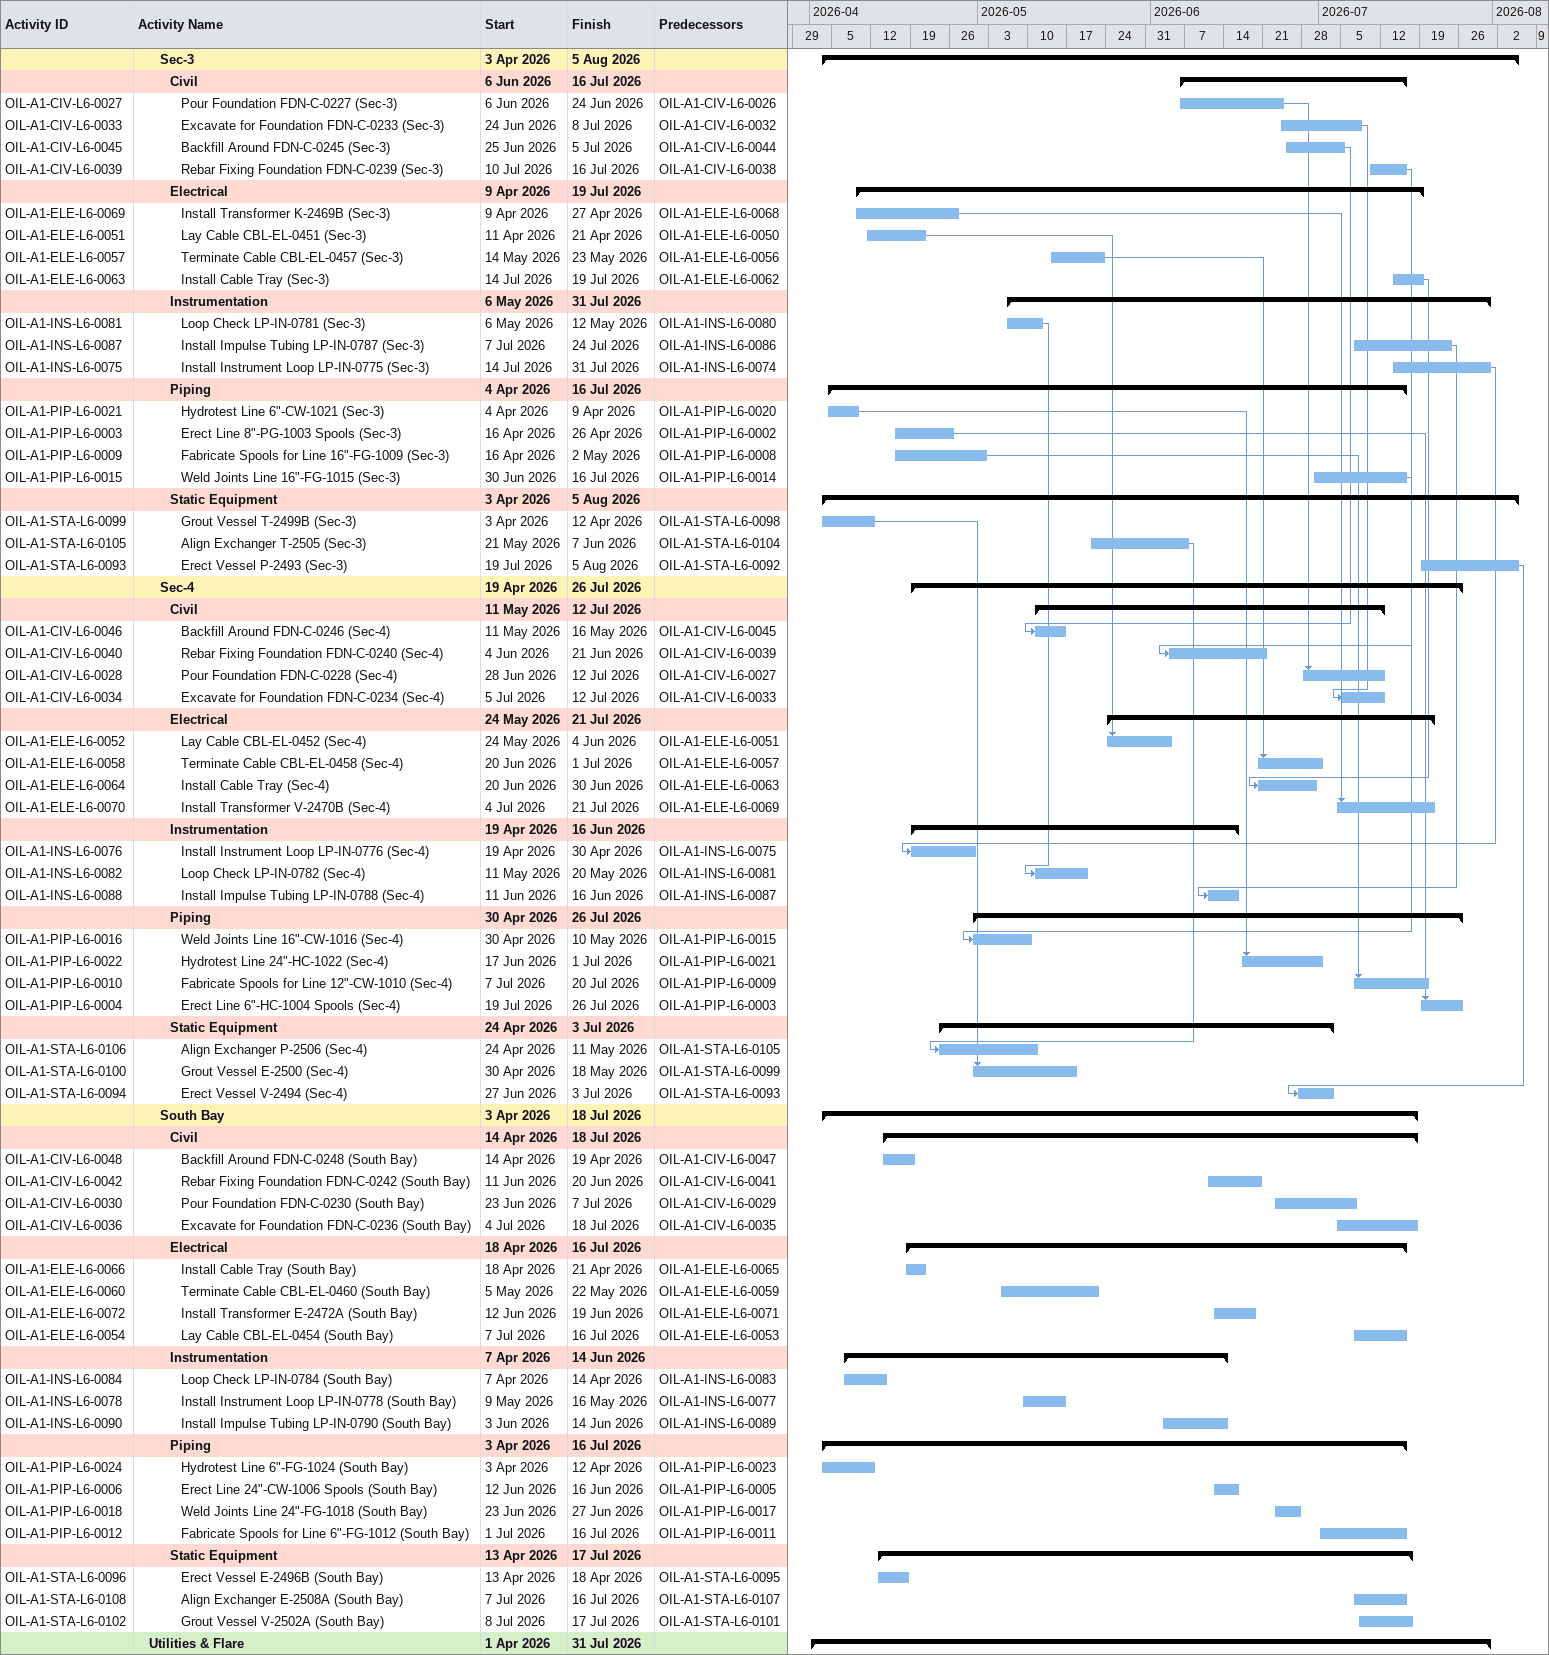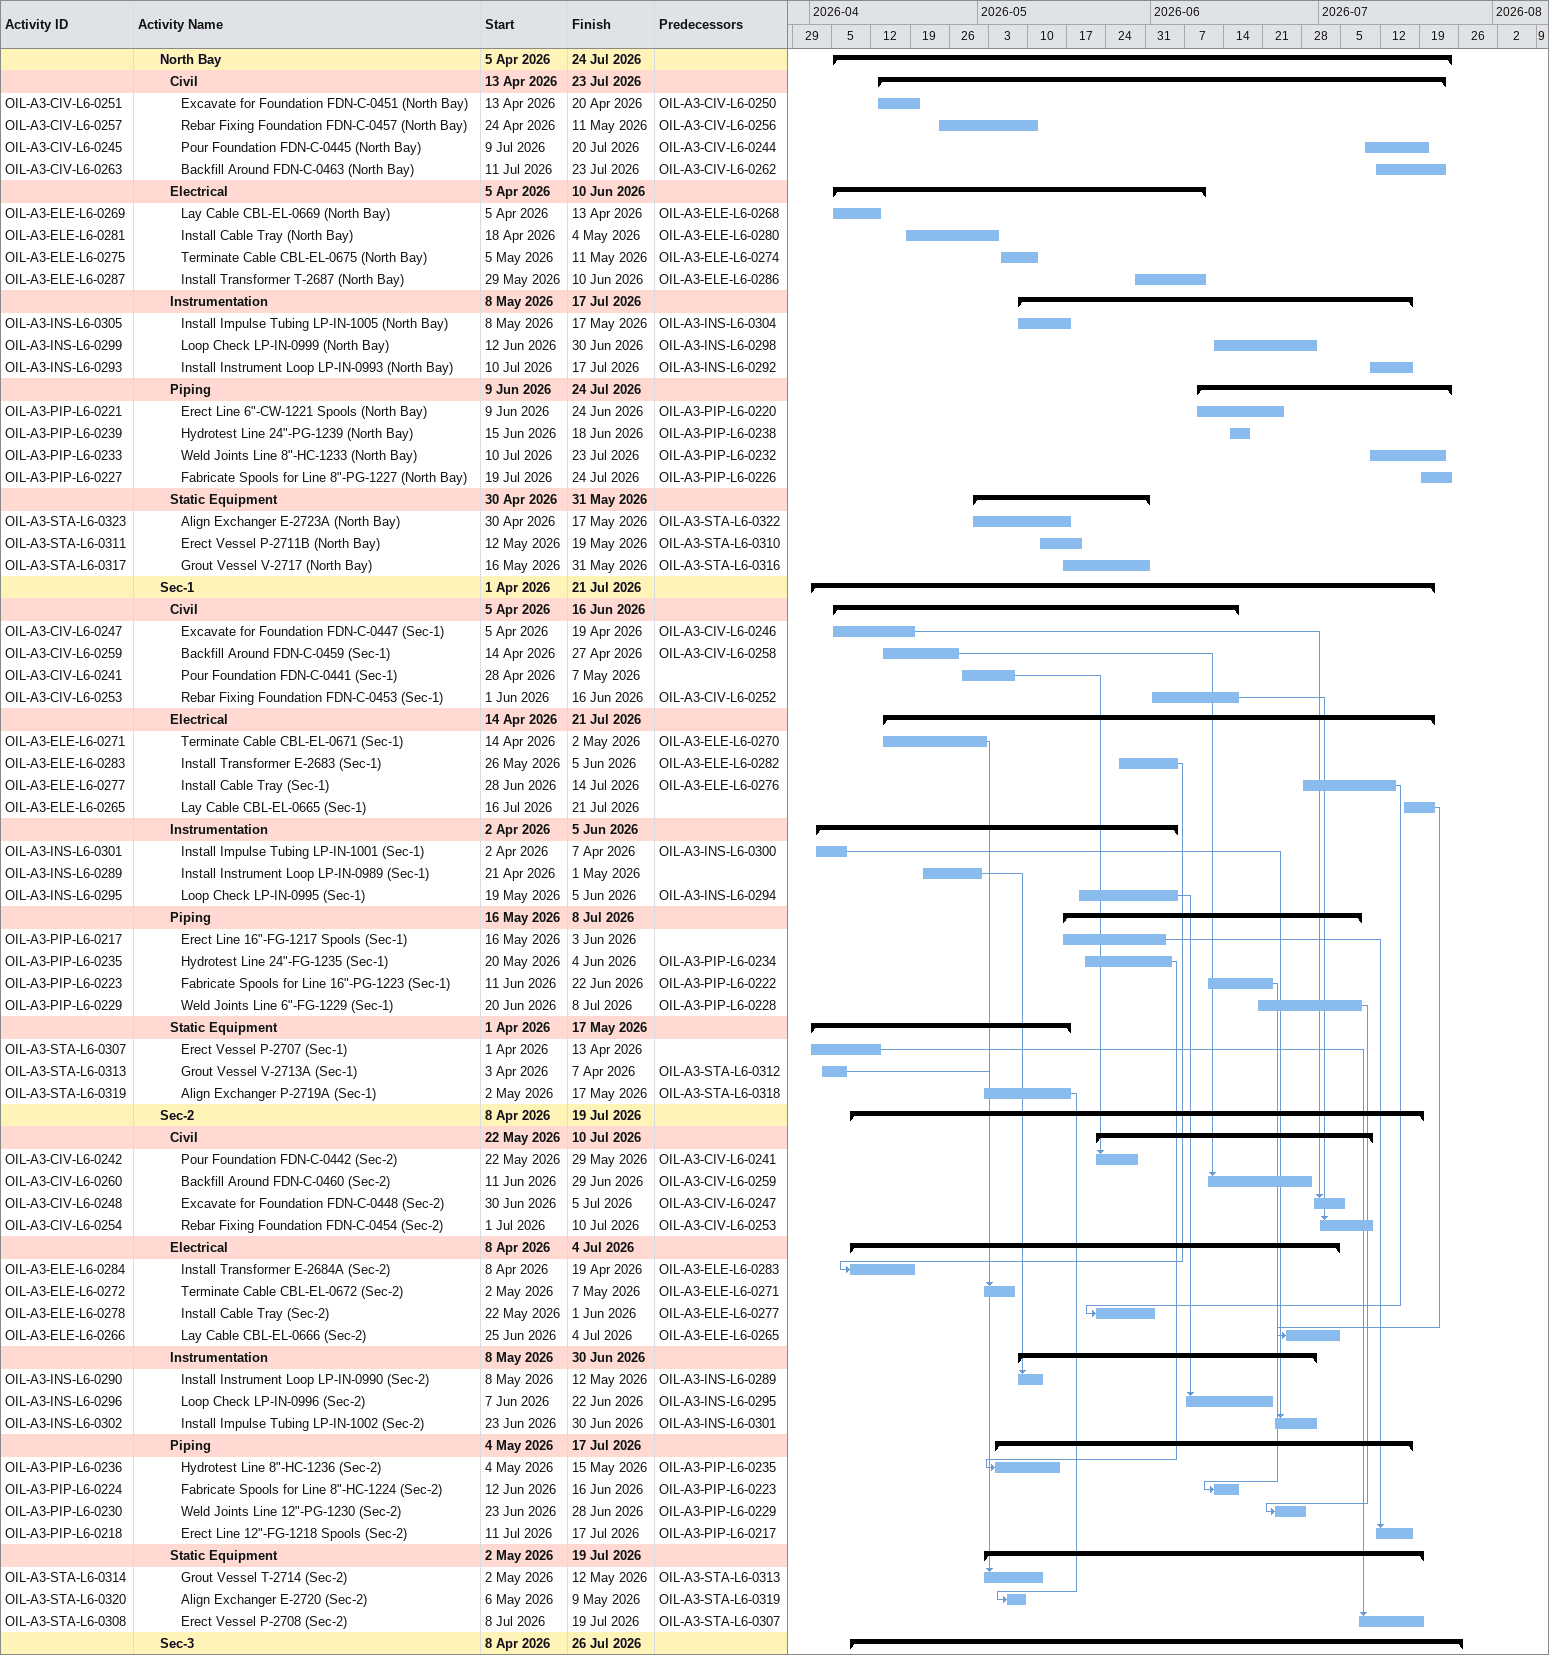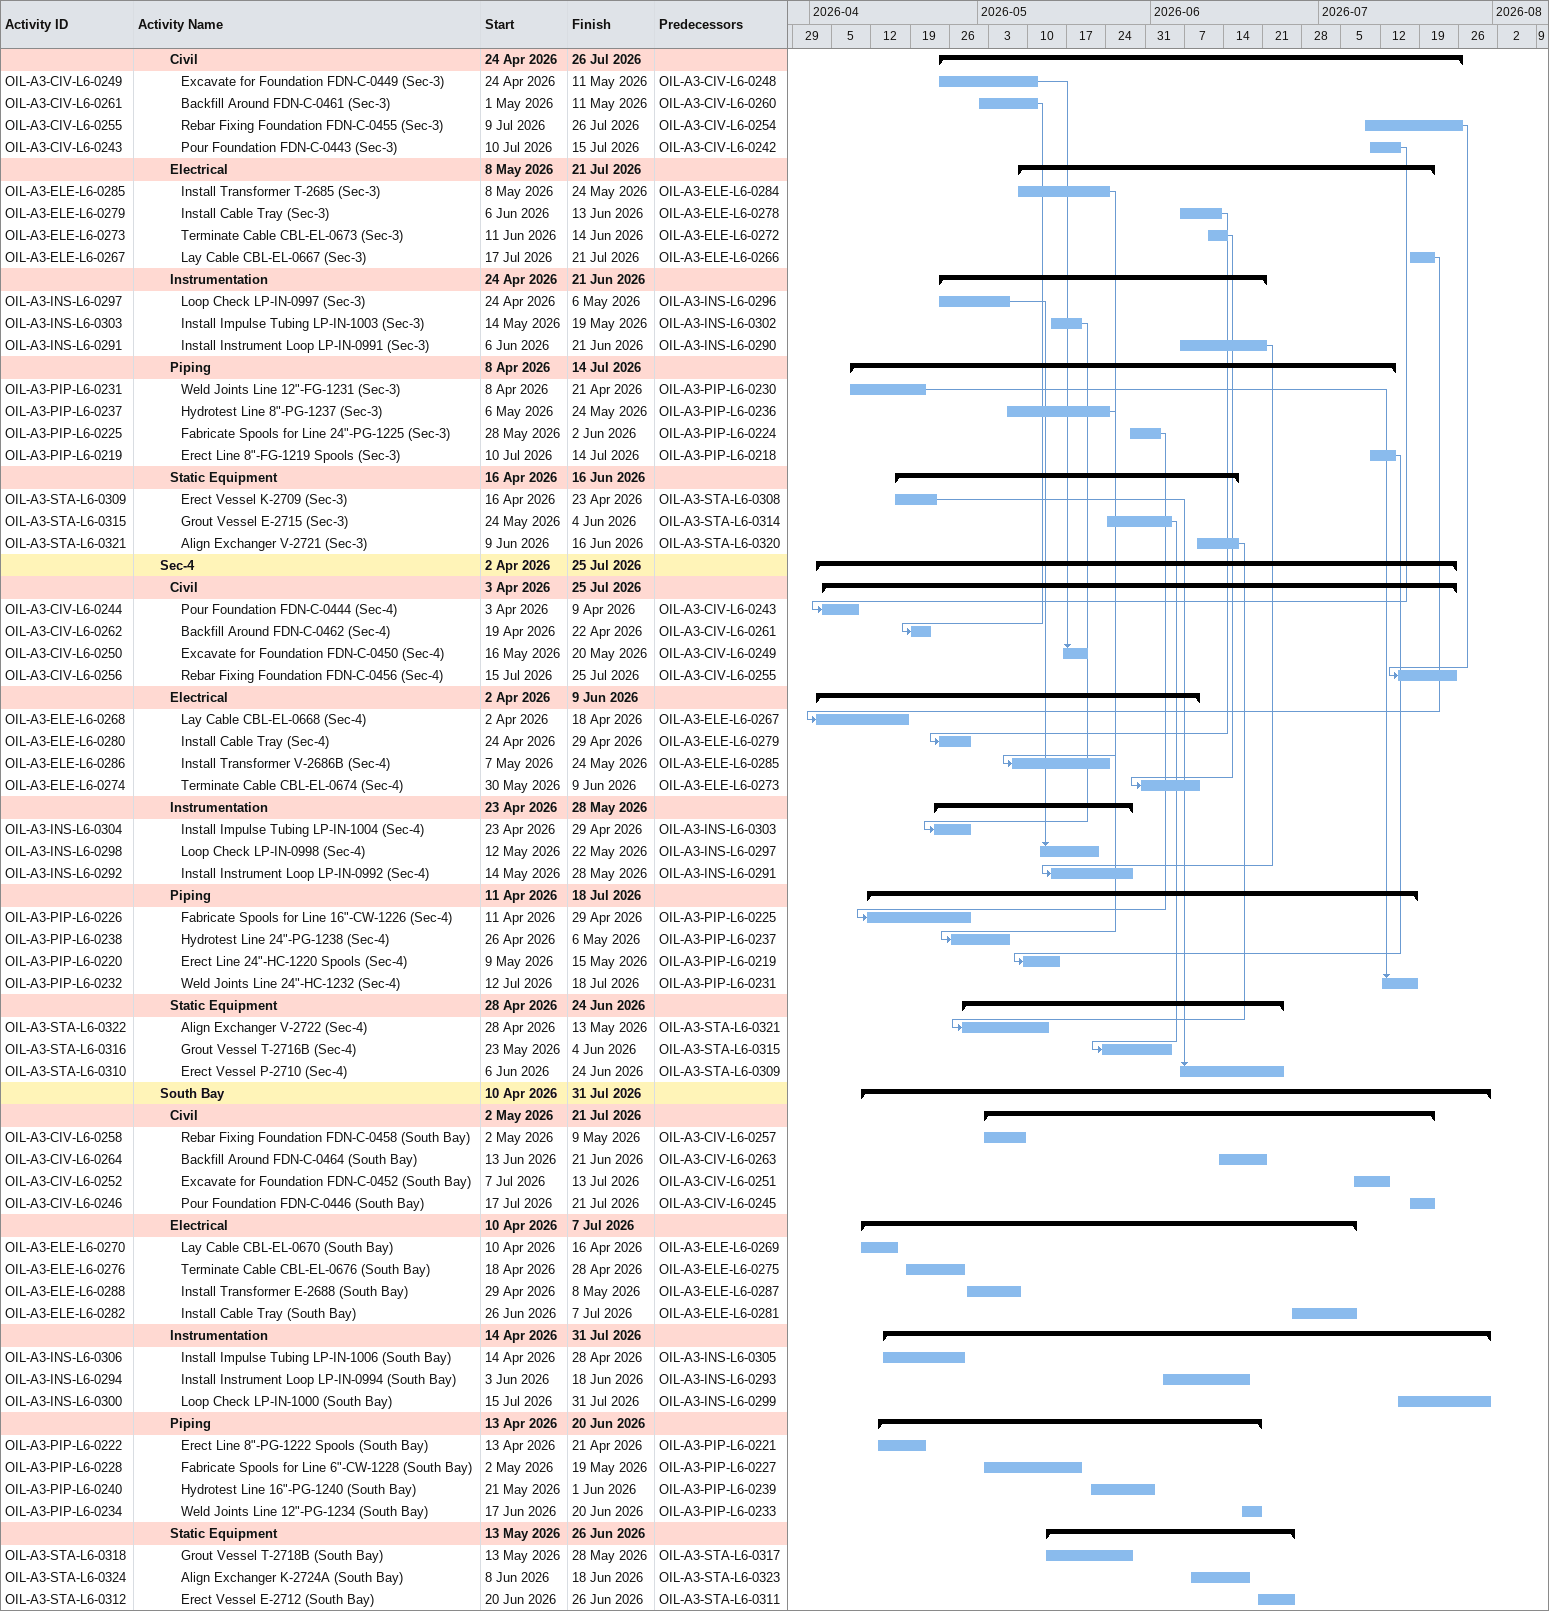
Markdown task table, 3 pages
| ID | Level | Task | Start | Finish | Predecessors |
|---|---|---|---|---|---|
|  | 3 | **Sec-3** | 2026-04-03 | 2026-08-05 |  |
|  | 4 | **Civil** | 2026-06-06 | 2026-07-16 |  |
| OIL-A1-CIV-L6-0027 | 5 | Pour Foundation FDN-C-0227 (Sec-3) | 2026-06-06 | 2026-06-24 | OIL-A1-CIV-L6-0026 |
| OIL-A1-CIV-L6-0033 | 5 | Excavate for Foundation FDN-C-0233 (Sec-3) | 2026-06-24 | 2026-07-08 | OIL-A1-CIV-L6-0032 |
| OIL-A1-CIV-L6-0045 | 5 | Backfill Around FDN-C-0245 (Sec-3) | 2026-06-25 | 2026-07-05 | OIL-A1-CIV-L6-0044 |
| OIL-A1-CIV-L6-0039 | 5 | Rebar Fixing Foundation FDN-C-0239 (Sec-3) | 2026-07-10 | 2026-07-16 | OIL-A1-CIV-L6-0038 |
|  | 4 | **Electrical** | 2026-04-09 | 2026-07-19 |  |
| OIL-A1-ELE-L6-0069 | 5 | Install Transformer K-2469B (Sec-3) | 2026-04-09 | 2026-04-27 | OIL-A1-ELE-L6-0068 |
| OIL-A1-ELE-L6-0051 | 5 | Lay Cable CBL-EL-0451 (Sec-3) | 2026-04-11 | 2026-04-21 | OIL-A1-ELE-L6-0050 |
| OIL-A1-ELE-L6-0057 | 5 | Terminate Cable CBL-EL-0457 (Sec-3) | 2026-05-14 | 2026-05-23 | OIL-A1-ELE-L6-0056 |
| OIL-A1-ELE-L6-0063 | 5 | Install Cable Tray (Sec-3) | 2026-07-14 | 2026-07-19 | OIL-A1-ELE-L6-0062 |
|  | 4 | **Instrumentation** | 2026-05-06 | 2026-07-31 |  |
| OIL-A1-INS-L6-0081 | 5 | Loop Check LP-IN-0781 (Sec-3) | 2026-05-06 | 2026-05-12 | OIL-A1-INS-L6-0080 |
| OIL-A1-INS-L6-0087 | 5 | Install Impulse Tubing LP-IN-0787 (Sec-3) | 2026-07-07 | 2026-07-24 | OIL-A1-INS-L6-0086 |
| OIL-A1-INS-L6-0075 | 5 | Install Instrument Loop LP-IN-0775 (Sec-3) | 2026-07-14 | 2026-07-31 | OIL-A1-INS-L6-0074 |
|  | 4 | **Piping** | 2026-04-04 | 2026-07-16 |  |
| OIL-A1-PIP-L6-0021 | 5 | Hydrotest Line 6"-CW-1021 (Sec-3) | 2026-04-04 | 2026-04-09 | OIL-A1-PIP-L6-0020 |
| OIL-A1-PIP-L6-0003 | 5 | Erect Line 8"-PG-1003 Spools (Sec-3) | 2026-04-16 | 2026-04-26 | OIL-A1-PIP-L6-0002 |
| OIL-A1-PIP-L6-0009 | 5 | Fabricate Spools for Line 16"-FG-1009 (Sec-3) | 2026-04-16 | 2026-05-02 | OIL-A1-PIP-L6-0008 |
| OIL-A1-PIP-L6-0015 | 5 | Weld Joints Line 16"-FG-1015 (Sec-3) | 2026-06-30 | 2026-07-16 | OIL-A1-PIP-L6-0014 |
|  | 4 | **Static Equipment** | 2026-04-03 | 2026-08-05 |  |
| OIL-A1-STA-L6-0099 | 5 | Grout Vessel T-2499B (Sec-3) | 2026-04-03 | 2026-04-12 | OIL-A1-STA-L6-0098 |
| OIL-A1-STA-L6-0105 | 5 | Align Exchanger T-2505 (Sec-3) | 2026-05-21 | 2026-06-07 | OIL-A1-STA-L6-0104 |
| OIL-A1-STA-L6-0093 | 5 | Erect Vessel P-2493 (Sec-3) | 2026-07-19 | 2026-08-05 | OIL-A1-STA-L6-0092 |
|  | 3 | **Sec-4** | 2026-04-19 | 2026-07-26 |  |
|  | 4 | **Civil** | 2026-05-11 | 2026-07-12 |  |
| OIL-A1-CIV-L6-0046 | 5 | Backfill Around FDN-C-0246 (Sec-4) | 2026-05-11 | 2026-05-16 | OIL-A1-CIV-L6-0045 |
| OIL-A1-CIV-L6-0040 | 5 | Rebar Fixing Foundation FDN-C-0240 (Sec-4) | 2026-06-04 | 2026-06-21 | OIL-A1-CIV-L6-0039 |
| OIL-A1-CIV-L6-0028 | 5 | Pour Foundation FDN-C-0228 (Sec-4) | 2026-06-28 | 2026-07-12 | OIL-A1-CIV-L6-0027 |
| OIL-A1-CIV-L6-0034 | 5 | Excavate for Foundation FDN-C-0234 (Sec-4) | 2026-07-05 | 2026-07-12 | OIL-A1-CIV-L6-0033 |
|  | 4 | **Electrical** | 2026-05-24 | 2026-07-21 |  |
| OIL-A1-ELE-L6-0052 | 5 | Lay Cable CBL-EL-0452 (Sec-4) | 2026-05-24 | 2026-06-04 | OIL-A1-ELE-L6-0051 |
| OIL-A1-ELE-L6-0058 | 5 | Terminate Cable CBL-EL-0458 (Sec-4) | 2026-06-20 | 2026-07-01 | OIL-A1-ELE-L6-0057 |
| OIL-A1-ELE-L6-0064 | 5 | Install Cable Tray (Sec-4) | 2026-06-20 | 2026-06-30 | OIL-A1-ELE-L6-0063 |
| OIL-A1-ELE-L6-0070 | 5 | Install Transformer V-2470B (Sec-4) | 2026-07-04 | 2026-07-21 | OIL-A1-ELE-L6-0069 |
|  | 4 | **Instrumentation** | 2026-04-19 | 2026-06-16 |  |
| OIL-A1-INS-L6-0076 | 5 | Install Instrument Loop LP-IN-0776 (Sec-4) | 2026-04-19 | 2026-04-30 | OIL-A1-INS-L6-0075 |
| OIL-A1-INS-L6-0082 | 5 | Loop Check LP-IN-0782 (Sec-4) | 2026-05-11 | 2026-05-20 | OIL-A1-INS-L6-0081 |
| OIL-A1-INS-L6-0088 | 5 | Install Impulse Tubing LP-IN-0788 (Sec-4) | 2026-06-11 | 2026-06-16 | OIL-A1-INS-L6-0087 |
|  | 4 | **Piping** | 2026-04-30 | 2026-07-26 |  |
| OIL-A1-PIP-L6-0016 | 5 | Weld Joints Line 16"-CW-1016 (Sec-4) | 2026-04-30 | 2026-05-10 | OIL-A1-PIP-L6-0015 |
| OIL-A1-PIP-L6-0022 | 5 | Hydrotest Line 24"-HC-1022 (Sec-4) | 2026-06-17 | 2026-07-01 | OIL-A1-PIP-L6-0021 |
| OIL-A1-PIP-L6-0010 | 5 | Fabricate Spools for Line 12"-CW-1010 (Sec-4) | 2026-07-07 | 2026-07-20 | OIL-A1-PIP-L6-0009 |
| OIL-A1-PIP-L6-0004 | 5 | Erect Line 6"-HC-1004 Spools (Sec-4) | 2026-07-19 | 2026-07-26 | OIL-A1-PIP-L6-0003 |
|  | 4 | **Static Equipment** | 2026-04-24 | 2026-07-03 |  |
| OIL-A1-STA-L6-0106 | 5 | Align Exchanger P-2506 (Sec-4) | 2026-04-24 | 2026-05-11 | OIL-A1-STA-L6-0105 |
| OIL-A1-STA-L6-0100 | 5 | Grout Vessel E-2500 (Sec-4) | 2026-04-30 | 2026-05-18 | OIL-A1-STA-L6-0099 |
| OIL-A1-STA-L6-0094 | 5 | Erect Vessel V-2494 (Sec-4) | 2026-06-27 | 2026-07-03 | OIL-A1-STA-L6-0093 |
|  | 3 | **South Bay** | 2026-04-03 | 2026-07-18 |  |
|  | 4 | **Civil** | 2026-04-14 | 2026-07-18 |  |
| OIL-A1-CIV-L6-0048 | 5 | Backfill Around FDN-C-0248 (South Bay) | 2026-04-14 | 2026-04-19 | OIL-A1-CIV-L6-0047 |
| OIL-A1-CIV-L6-0042 | 5 | Rebar Fixing Foundation FDN-C-0242 (South Bay) | 2026-06-11 | 2026-06-20 | OIL-A1-CIV-L6-0041 |
| OIL-A1-CIV-L6-0030 | 5 | Pour Foundation FDN-C-0230 (South Bay) | 2026-06-23 | 2026-07-07 | OIL-A1-CIV-L6-0029 |
| OIL-A1-CIV-L6-0036 | 5 | Excavate for Foundation FDN-C-0236 (South Bay) | 2026-07-04 | 2026-07-18 | OIL-A1-CIV-L6-0035 |
|  | 4 | **Electrical** | 2026-04-18 | 2026-07-16 |  |
| OIL-A1-ELE-L6-0066 | 5 | Install Cable Tray (South Bay) | 2026-04-18 | 2026-04-21 | OIL-A1-ELE-L6-0065 |
| OIL-A1-ELE-L6-0060 | 5 | Terminate Cable CBL-EL-0460 (South Bay) | 2026-05-05 | 2026-05-22 | OIL-A1-ELE-L6-0059 |
| OIL-A1-ELE-L6-0072 | 5 | Install Transformer E-2472A (South Bay) | 2026-06-12 | 2026-06-19 | OIL-A1-ELE-L6-0071 |
| OIL-A1-ELE-L6-0054 | 5 | Lay Cable CBL-EL-0454 (South Bay) | 2026-07-07 | 2026-07-16 | OIL-A1-ELE-L6-0053 |
|  | 4 | **Instrumentation** | 2026-04-07 | 2026-06-14 |  |
| OIL-A1-INS-L6-0084 | 5 | Loop Check LP-IN-0784 (South Bay) | 2026-04-07 | 2026-04-14 | OIL-A1-INS-L6-0083 |
| OIL-A1-INS-L6-0078 | 5 | Install Instrument Loop LP-IN-0778 (South Bay) | 2026-05-09 | 2026-05-16 | OIL-A1-INS-L6-0077 |
| OIL-A1-INS-L6-0090 | 5 | Install Impulse Tubing LP-IN-0790 (South Bay) | 2026-06-03 | 2026-06-14 | OIL-A1-INS-L6-0089 |
|  | 4 | **Piping** | 2026-04-03 | 2026-07-16 |  |
| OIL-A1-PIP-L6-0024 | 5 | Hydrotest Line 6"-FG-1024 (South Bay) | 2026-04-03 | 2026-04-12 | OIL-A1-PIP-L6-0023 |
| OIL-A1-PIP-L6-0006 | 5 | Erect Line 24"-CW-1006 Spools (South Bay) | 2026-06-12 | 2026-06-16 | OIL-A1-PIP-L6-0005 |
| OIL-A1-PIP-L6-0018 | 5 | Weld Joints Line 24"-FG-1018 (South Bay) | 2026-06-23 | 2026-06-27 | OIL-A1-PIP-L6-0017 |
| OIL-A1-PIP-L6-0012 | 5 | Fabricate Spools for Line 6"-FG-1012 (South Bay) | 2026-07-01 | 2026-07-16 | OIL-A1-PIP-L6-0011 |
|  | 4 | **Static Equipment** | 2026-04-13 | 2026-07-17 |  |
| OIL-A1-STA-L6-0096 | 5 | Erect Vessel E-2496B (South Bay) | 2026-04-13 | 2026-04-18 | OIL-A1-STA-L6-0095 |
| OIL-A1-STA-L6-0108 | 5 | Align Exchanger E-2508A (South Bay) | 2026-07-07 | 2026-07-16 | OIL-A1-STA-L6-0107 |
| OIL-A1-STA-L6-0102 | 5 | Grout Vessel V-2502A (South Bay) | 2026-07-08 | 2026-07-17 | OIL-A1-STA-L6-0101 |
|  | 2 | **Utilities & Flare** | 2026-04-01 | 2026-07-31 |  |
|  | 3 | **North Bay** | 2026-04-05 | 2026-07-24 |  |
|  | 4 | **Civil** | 2026-04-13 | 2026-07-23 |  |
| OIL-A3-CIV-L6-0251 | 5 | Excavate for Foundation FDN-C-0451 (North Bay) | 2026-04-13 | 2026-04-20 | OIL-A3-CIV-L6-0250 |
| OIL-A3-CIV-L6-0257 | 5 | Rebar Fixing Foundation FDN-C-0457 (North Bay) | 2026-04-24 | 2026-05-11 | OIL-A3-CIV-L6-0256 |
| OIL-A3-CIV-L6-0245 | 5 | Pour Foundation FDN-C-0445 (North Bay) | 2026-07-09 | 2026-07-20 | OIL-A3-CIV-L6-0244 |
| OIL-A3-CIV-L6-0263 | 5 | Backfill Around FDN-C-0463 (North Bay) | 2026-07-11 | 2026-07-23 | OIL-A3-CIV-L6-0262 |
|  | 4 | **Electrical** | 2026-04-05 | 2026-06-10 |  |
| OIL-A3-ELE-L6-0269 | 5 | Lay Cable CBL-EL-0669 (North Bay) | 2026-04-05 | 2026-04-13 | OIL-A3-ELE-L6-0268 |
| OIL-A3-ELE-L6-0281 | 5 | Install Cable Tray (North Bay) | 2026-04-18 | 2026-05-04 | OIL-A3-ELE-L6-0280 |
| OIL-A3-ELE-L6-0275 | 5 | Terminate Cable CBL-EL-0675 (North Bay) | 2026-05-05 | 2026-05-11 | OIL-A3-ELE-L6-0274 |
| OIL-A3-ELE-L6-0287 | 5 | Install Transformer T-2687 (North Bay) | 2026-05-29 | 2026-06-10 | OIL-A3-ELE-L6-0286 |
|  | 4 | **Instrumentation** | 2026-05-08 | 2026-07-17 |  |
| OIL-A3-INS-L6-0305 | 5 | Install Impulse Tubing LP-IN-1005 (North Bay) | 2026-05-08 | 2026-05-17 | OIL-A3-INS-L6-0304 |
| OIL-A3-INS-L6-0299 | 5 | Loop Check LP-IN-0999 (North Bay) | 2026-06-12 | 2026-06-30 | OIL-A3-INS-L6-0298 |
| OIL-A3-INS-L6-0293 | 5 | Install Instrument Loop LP-IN-0993 (North Bay) | 2026-07-10 | 2026-07-17 | OIL-A3-INS-L6-0292 |
|  | 4 | **Piping** | 2026-06-09 | 2026-07-24 |  |
| OIL-A3-PIP-L6-0221 | 5 | Erect Line 6"-CW-1221 Spools (North Bay) | 2026-06-09 | 2026-06-24 | OIL-A3-PIP-L6-0220 |
| OIL-A3-PIP-L6-0239 | 5 | Hydrotest Line 24"-PG-1239 (North Bay) | 2026-06-15 | 2026-06-18 | OIL-A3-PIP-L6-0238 |
| OIL-A3-PIP-L6-0233 | 5 | Weld Joints Line 8"-HC-1233 (North Bay) | 2026-07-10 | 2026-07-23 | OIL-A3-PIP-L6-0232 |
| OIL-A3-PIP-L6-0227 | 5 | Fabricate Spools for Line 8"-PG-1227 (North Bay) | 2026-07-19 | 2026-07-24 | OIL-A3-PIP-L6-0226 |
|  | 4 | **Static Equipment** | 2026-04-30 | 2026-05-31 |  |
| OIL-A3-STA-L6-0323 | 5 | Align Exchanger E-2723A (North Bay) | 2026-04-30 | 2026-05-17 | OIL-A3-STA-L6-0322 |
| OIL-A3-STA-L6-0311 | 5 | Erect Vessel P-2711B (North Bay) | 2026-05-12 | 2026-05-19 | OIL-A3-STA-L6-0310 |
| OIL-A3-STA-L6-0317 | 5 | Grout Vessel V-2717 (North Bay) | 2026-05-16 | 2026-05-31 | OIL-A3-STA-L6-0316 |
|  | 3 | **Sec-1** | 2026-04-01 | 2026-07-21 |  |
|  | 4 | **Civil** | 2026-04-05 | 2026-06-16 |  |
| OIL-A3-CIV-L6-0247 | 5 | Excavate for Foundation FDN-C-0447 (Sec-1) | 2026-04-05 | 2026-04-19 | OIL-A3-CIV-L6-0246 |
| OIL-A3-CIV-L6-0259 | 5 | Backfill Around FDN-C-0459 (Sec-1) | 2026-04-14 | 2026-04-27 | OIL-A3-CIV-L6-0258 |
| OIL-A3-CIV-L6-0241 | 5 | Pour Foundation FDN-C-0441 (Sec-1) | 2026-04-28 | 2026-05-07 |  |
| OIL-A3-CIV-L6-0253 | 5 | Rebar Fixing Foundation FDN-C-0453 (Sec-1) | 2026-06-01 | 2026-06-16 | OIL-A3-CIV-L6-0252 |
|  | 4 | **Electrical** | 2026-04-14 | 2026-07-21 |  |
| OIL-A3-ELE-L6-0271 | 5 | Terminate Cable CBL-EL-0671 (Sec-1) | 2026-04-14 | 2026-05-02 | OIL-A3-ELE-L6-0270 |
| OIL-A3-ELE-L6-0283 | 5 | Install Transformer E-2683 (Sec-1) | 2026-05-26 | 2026-06-05 | OIL-A3-ELE-L6-0282 |
| OIL-A3-ELE-L6-0277 | 5 | Install Cable Tray (Sec-1) | 2026-06-28 | 2026-07-14 | OIL-A3-ELE-L6-0276 |
| OIL-A3-ELE-L6-0265 | 5 | Lay Cable CBL-EL-0665 (Sec-1) | 2026-07-16 | 2026-07-21 |  |
|  | 4 | **Instrumentation** | 2026-04-02 | 2026-06-05 |  |
| OIL-A3-INS-L6-0301 | 5 | Install Impulse Tubing LP-IN-1001 (Sec-1) | 2026-04-02 | 2026-04-07 | OIL-A3-INS-L6-0300 |
| OIL-A3-INS-L6-0289 | 5 | Install Instrument Loop LP-IN-0989 (Sec-1) | 2026-04-21 | 2026-05-01 |  |
| OIL-A3-INS-L6-0295 | 5 | Loop Check LP-IN-0995 (Sec-1) | 2026-05-19 | 2026-06-05 | OIL-A3-INS-L6-0294 |
|  | 4 | **Piping** | 2026-05-16 | 2026-07-08 |  |
| OIL-A3-PIP-L6-0217 | 5 | Erect Line 16"-FG-1217 Spools (Sec-1) | 2026-05-16 | 2026-06-03 |  |
| OIL-A3-PIP-L6-0235 | 5 | Hydrotest Line 24"-FG-1235 (Sec-1) | 2026-05-20 | 2026-06-04 | OIL-A3-PIP-L6-0234 |
| OIL-A3-PIP-L6-0223 | 5 | Fabricate Spools for Line 16"-PG-1223 (Sec-1) | 2026-06-11 | 2026-06-22 | OIL-A3-PIP-L6-0222 |
| OIL-A3-PIP-L6-0229 | 5 | Weld Joints Line 6"-FG-1229 (Sec-1) | 2026-06-20 | 2026-07-08 | OIL-A3-PIP-L6-0228 |
|  | 4 | **Static Equipment** | 2026-04-01 | 2026-05-17 |  |
| OIL-A3-STA-L6-0307 | 5 | Erect Vessel P-2707 (Sec-1) | 2026-04-01 | 2026-04-13 |  |
| OIL-A3-STA-L6-0313 | 5 | Grout Vessel V-2713A (Sec-1) | 2026-04-03 | 2026-04-07 | OIL-A3-STA-L6-0312 |
| OIL-A3-STA-L6-0319 | 5 | Align Exchanger P-2719A (Sec-1) | 2026-05-02 | 2026-05-17 | OIL-A3-STA-L6-0318 |
|  | 3 | **Sec-2** | 2026-04-08 | 2026-07-19 |  |
|  | 4 | **Civil** | 2026-05-22 | 2026-07-10 |  |
| OIL-A3-CIV-L6-0242 | 5 | Pour Foundation FDN-C-0442 (Sec-2) | 2026-05-22 | 2026-05-29 | OIL-A3-CIV-L6-0241 |
| OIL-A3-CIV-L6-0260 | 5 | Backfill Around FDN-C-0460 (Sec-2) | 2026-06-11 | 2026-06-29 | OIL-A3-CIV-L6-0259 |
| OIL-A3-CIV-L6-0248 | 5 | Excavate for Foundation FDN-C-0448 (Sec-2) | 2026-06-30 | 2026-07-05 | OIL-A3-CIV-L6-0247 |
| OIL-A3-CIV-L6-0254 | 5 | Rebar Fixing Foundation FDN-C-0454 (Sec-2) | 2026-07-01 | 2026-07-10 | OIL-A3-CIV-L6-0253 |
|  | 4 | **Electrical** | 2026-04-08 | 2026-07-04 |  |
| OIL-A3-ELE-L6-0284 | 5 | Install Transformer E-2684A (Sec-2) | 2026-04-08 | 2026-04-19 | OIL-A3-ELE-L6-0283 |
| OIL-A3-ELE-L6-0272 | 5 | Terminate Cable CBL-EL-0672 (Sec-2) | 2026-05-02 | 2026-05-07 | OIL-A3-ELE-L6-0271 |
| OIL-A3-ELE-L6-0278 | 5 | Install Cable Tray (Sec-2) | 2026-05-22 | 2026-06-01 | OIL-A3-ELE-L6-0277 |
| OIL-A3-ELE-L6-0266 | 5 | Lay Cable CBL-EL-0666 (Sec-2) | 2026-06-25 | 2026-07-04 | OIL-A3-ELE-L6-0265 |
|  | 4 | **Instrumentation** | 2026-05-08 | 2026-06-30 |  |
| OIL-A3-INS-L6-0290 | 5 | Install Instrument Loop LP-IN-0990 (Sec-2) | 2026-05-08 | 2026-05-12 | OIL-A3-INS-L6-0289 |
| OIL-A3-INS-L6-0296 | 5 | Loop Check LP-IN-0996 (Sec-2) | 2026-06-07 | 2026-06-22 | OIL-A3-INS-L6-0295 |
| OIL-A3-INS-L6-0302 | 5 | Install Impulse Tubing LP-IN-1002 (Sec-2) | 2026-06-23 | 2026-06-30 | OIL-A3-INS-L6-0301 |
|  | 4 | **Piping** | 2026-05-04 | 2026-07-17 |  |
| OIL-A3-PIP-L6-0236 | 5 | Hydrotest Line 8"-HC-1236 (Sec-2) | 2026-05-04 | 2026-05-15 | OIL-A3-PIP-L6-0235 |
| OIL-A3-PIP-L6-0224 | 5 | Fabricate Spools for Line 8"-HC-1224 (Sec-2) | 2026-06-12 | 2026-06-16 | OIL-A3-PIP-L6-0223 |
| OIL-A3-PIP-L6-0230 | 5 | Weld Joints Line 12"-PG-1230 (Sec-2) | 2026-06-23 | 2026-06-28 | OIL-A3-PIP-L6-0229 |
| OIL-A3-PIP-L6-0218 | 5 | Erect Line 12"-FG-1218 Spools (Sec-2) | 2026-07-11 | 2026-07-17 | OIL-A3-PIP-L6-0217 |
|  | 4 | **Static Equipment** | 2026-05-02 | 2026-07-19 |  |
| OIL-A3-STA-L6-0314 | 5 | Grout Vessel T-2714 (Sec-2) | 2026-05-02 | 2026-05-12 | OIL-A3-STA-L6-0313 |
| OIL-A3-STA-L6-0320 | 5 | Align Exchanger E-2720 (Sec-2) | 2026-05-06 | 2026-05-09 | OIL-A3-STA-L6-0319 |
| OIL-A3-STA-L6-0308 | 5 | Erect Vessel P-2708 (Sec-2) | 2026-07-08 | 2026-07-19 | OIL-A3-STA-L6-0307 |
|  | 3 | **Sec-3** | 2026-04-08 | 2026-07-26 |  |
|  | 4 | **Civil** | 2026-04-24 | 2026-07-26 |  |
| OIL-A3-CIV-L6-0249 | 5 | Excavate for Foundation FDN-C-0449 (Sec-3) | 2026-04-24 | 2026-05-11 | OIL-A3-CIV-L6-0248 |
| OIL-A3-CIV-L6-0261 | 5 | Backfill Around FDN-C-0461 (Sec-3) | 2026-05-01 | 2026-05-11 | OIL-A3-CIV-L6-0260 |
| OIL-A3-CIV-L6-0255 | 5 | Rebar Fixing Foundation FDN-C-0455 (Sec-3) | 2026-07-09 | 2026-07-26 | OIL-A3-CIV-L6-0254 |
| OIL-A3-CIV-L6-0243 | 5 | Pour Foundation FDN-C-0443 (Sec-3) | 2026-07-10 | 2026-07-15 | OIL-A3-CIV-L6-0242 |
|  | 4 | **Electrical** | 2026-05-08 | 2026-07-21 |  |
| OIL-A3-ELE-L6-0285 | 5 | Install Transformer T-2685 (Sec-3) | 2026-05-08 | 2026-05-24 | OIL-A3-ELE-L6-0284 |
| OIL-A3-ELE-L6-0279 | 5 | Install Cable Tray (Sec-3) | 2026-06-06 | 2026-06-13 | OIL-A3-ELE-L6-0278 |
| OIL-A3-ELE-L6-0273 | 5 | Terminate Cable CBL-EL-0673 (Sec-3) | 2026-06-11 | 2026-06-14 | OIL-A3-ELE-L6-0272 |
| OIL-A3-ELE-L6-0267 | 5 | Lay Cable CBL-EL-0667 (Sec-3) | 2026-07-17 | 2026-07-21 | OIL-A3-ELE-L6-0266 |
|  | 4 | **Instrumentation** | 2026-04-24 | 2026-06-21 |  |
| OIL-A3-INS-L6-0297 | 5 | Loop Check LP-IN-0997 (Sec-3) | 2026-04-24 | 2026-05-06 | OIL-A3-INS-L6-0296 |
| OIL-A3-INS-L6-0303 | 5 | Install Impulse Tubing LP-IN-1003 (Sec-3) | 2026-05-14 | 2026-05-19 | OIL-A3-INS-L6-0302 |
| OIL-A3-INS-L6-0291 | 5 | Install Instrument Loop LP-IN-0991 (Sec-3) | 2026-06-06 | 2026-06-21 | OIL-A3-INS-L6-0290 |
|  | 4 | **Piping** | 2026-04-08 | 2026-07-14 |  |
| OIL-A3-PIP-L6-0231 | 5 | Weld Joints Line 12"-FG-1231 (Sec-3) | 2026-04-08 | 2026-04-21 | OIL-A3-PIP-L6-0230 |
| OIL-A3-PIP-L6-0237 | 5 | Hydrotest Line 8"-PG-1237 (Sec-3) | 2026-05-06 | 2026-05-24 | OIL-A3-PIP-L6-0236 |
| OIL-A3-PIP-L6-0225 | 5 | Fabricate Spools for Line 24"-PG-1225 (Sec-3) | 2026-05-28 | 2026-06-02 | OIL-A3-PIP-L6-0224 |
| OIL-A3-PIP-L6-0219 | 5 | Erect Line 8"-FG-1219 Spools (Sec-3) | 2026-07-10 | 2026-07-14 | OIL-A3-PIP-L6-0218 |
|  | 4 | **Static Equipment** | 2026-04-16 | 2026-06-16 |  |
| OIL-A3-STA-L6-0309 | 5 | Erect Vessel K-2709 (Sec-3) | 2026-04-16 | 2026-04-23 | OIL-A3-STA-L6-0308 |
| OIL-A3-STA-L6-0315 | 5 | Grout Vessel E-2715 (Sec-3) | 2026-05-24 | 2026-06-04 | OIL-A3-STA-L6-0314 |
| OIL-A3-STA-L6-0321 | 5 | Align Exchanger V-2721 (Sec-3) | 2026-06-09 | 2026-06-16 | OIL-A3-STA-L6-0320 |
|  | 3 | **Sec-4** | 2026-04-02 | 2026-07-25 |  |
|  | 4 | **Civil** | 2026-04-03 | 2026-07-25 |  |
| OIL-A3-CIV-L6-0244 | 5 | Pour Foundation FDN-C-0444 (Sec-4) | 2026-04-03 | 2026-04-09 | OIL-A3-CIV-L6-0243 |
| OIL-A3-CIV-L6-0262 | 5 | Backfill Around FDN-C-0462 (Sec-4) | 2026-04-19 | 2026-04-22 | OIL-A3-CIV-L6-0261 |
| OIL-A3-CIV-L6-0250 | 5 | Excavate for Foundation FDN-C-0450 (Sec-4) | 2026-05-16 | 2026-05-20 | OIL-A3-CIV-L6-0249 |
| OIL-A3-CIV-L6-0256 | 5 | Rebar Fixing Foundation FDN-C-0456 (Sec-4) | 2026-07-15 | 2026-07-25 | OIL-A3-CIV-L6-0255 |
|  | 4 | **Electrical** | 2026-04-02 | 2026-06-09 |  |
| OIL-A3-ELE-L6-0268 | 5 | Lay Cable CBL-EL-0668 (Sec-4) | 2026-04-02 | 2026-04-18 | OIL-A3-ELE-L6-0267 |
| OIL-A3-ELE-L6-0280 | 5 | Install Cable Tray (Sec-4) | 2026-04-24 | 2026-04-29 | OIL-A3-ELE-L6-0279 |
| OIL-A3-ELE-L6-0286 | 5 | Install Transformer V-2686B (Sec-4) | 2026-05-07 | 2026-05-24 | OIL-A3-ELE-L6-0285 |
| OIL-A3-ELE-L6-0274 | 5 | Terminate Cable CBL-EL-0674 (Sec-4) | 2026-05-30 | 2026-06-09 | OIL-A3-ELE-L6-0273 |
|  | 4 | **Instrumentation** | 2026-04-23 | 2026-05-28 |  |
| OIL-A3-INS-L6-0304 | 5 | Install Impulse Tubing LP-IN-1004 (Sec-4) | 2026-04-23 | 2026-04-29 | OIL-A3-INS-L6-0303 |
| OIL-A3-INS-L6-0298 | 5 | Loop Check LP-IN-0998 (Sec-4) | 2026-05-12 | 2026-05-22 | OIL-A3-INS-L6-0297 |
| OIL-A3-INS-L6-0292 | 5 | Install Instrument Loop LP-IN-0992 (Sec-4) | 2026-05-14 | 2026-05-28 | OIL-A3-INS-L6-0291 |
|  | 4 | **Piping** | 2026-04-11 | 2026-07-18 |  |
| OIL-A3-PIP-L6-0226 | 5 | Fabricate Spools for Line 16"-CW-1226 (Sec-4) | 2026-04-11 | 2026-04-29 | OIL-A3-PIP-L6-0225 |
| OIL-A3-PIP-L6-0238 | 5 | Hydrotest Line 24"-PG-1238 (Sec-4) | 2026-04-26 | 2026-05-06 | OIL-A3-PIP-L6-0237 |
| OIL-A3-PIP-L6-0220 | 5 | Erect Line 24"-HC-1220 Spools (Sec-4) | 2026-05-09 | 2026-05-15 | OIL-A3-PIP-L6-0219 |
| OIL-A3-PIP-L6-0232 | 5 | Weld Joints Line 24"-HC-1232 (Sec-4) | 2026-07-12 | 2026-07-18 | OIL-A3-PIP-L6-0231 |
|  | 4 | **Static Equipment** | 2026-04-28 | 2026-06-24 |  |
| OIL-A3-STA-L6-0322 | 5 | Align Exchanger V-2722 (Sec-4) | 2026-04-28 | 2026-05-13 | OIL-A3-STA-L6-0321 |
| OIL-A3-STA-L6-0316 | 5 | Grout Vessel T-2716B (Sec-4) | 2026-05-23 | 2026-06-04 | OIL-A3-STA-L6-0315 |
| OIL-A3-STA-L6-0310 | 5 | Erect Vessel P-2710 (Sec-4) | 2026-06-06 | 2026-06-24 | OIL-A3-STA-L6-0309 |
|  | 3 | **South Bay** | 2026-04-10 | 2026-07-31 |  |
|  | 4 | **Civil** | 2026-05-02 | 2026-07-21 |  |
| OIL-A3-CIV-L6-0258 | 5 | Rebar Fixing Foundation FDN-C-0458 (South Bay) | 2026-05-02 | 2026-05-09 | OIL-A3-CIV-L6-0257 |
| OIL-A3-CIV-L6-0264 | 5 | Backfill Around FDN-C-0464 (South Bay) | 2026-06-13 | 2026-06-21 | OIL-A3-CIV-L6-0263 |
| OIL-A3-CIV-L6-0252 | 5 | Excavate for Foundation FDN-C-0452 (South Bay) | 2026-07-07 | 2026-07-13 | OIL-A3-CIV-L6-0251 |
| OIL-A3-CIV-L6-0246 | 5 | Pour Foundation FDN-C-0446 (South Bay) | 2026-07-17 | 2026-07-21 | OIL-A3-CIV-L6-0245 |
|  | 4 | **Electrical** | 2026-04-10 | 2026-07-07 |  |
| OIL-A3-ELE-L6-0270 | 5 | Lay Cable CBL-EL-0670 (South Bay) | 2026-04-10 | 2026-04-16 | OIL-A3-ELE-L6-0269 |
| OIL-A3-ELE-L6-0276 | 5 | Terminate Cable CBL-EL-0676 (South Bay) | 2026-04-18 | 2026-04-28 | OIL-A3-ELE-L6-0275 |
| OIL-A3-ELE-L6-0288 | 5 | Install Transformer E-2688 (South Bay) | 2026-04-29 | 2026-05-08 | OIL-A3-ELE-L6-0287 |
| OIL-A3-ELE-L6-0282 | 5 | Install Cable Tray (South Bay) | 2026-06-26 | 2026-07-07 | OIL-A3-ELE-L6-0281 |
|  | 4 | **Instrumentation** | 2026-04-14 | 2026-07-31 |  |
| OIL-A3-INS-L6-0306 | 5 | Install Impulse Tubing LP-IN-1006 (South Bay) | 2026-04-14 | 2026-04-28 | OIL-A3-INS-L6-0305 |
| OIL-A3-INS-L6-0294 | 5 | Install Instrument Loop LP-IN-0994 (South Bay) | 2026-06-03 | 2026-06-18 | OIL-A3-INS-L6-0293 |
| OIL-A3-INS-L6-0300 | 5 | Loop Check LP-IN-1000 (South Bay) | 2026-07-15 | 2026-07-31 | OIL-A3-INS-L6-0299 |
|  | 4 | **Piping** | 2026-04-13 | 2026-06-20 |  |
| OIL-A3-PIP-L6-0222 | 5 | Erect Line 8"-PG-1222 Spools (South Bay) | 2026-04-13 | 2026-04-21 | OIL-A3-PIP-L6-0221 |
| OIL-A3-PIP-L6-0228 | 5 | Fabricate Spools for Line 6"-CW-1228 (South Bay) | 2026-05-02 | 2026-05-19 | OIL-A3-PIP-L6-0227 |
| OIL-A3-PIP-L6-0240 | 5 | Hydrotest Line 16"-PG-1240 (South Bay) | 2026-05-21 | 2026-06-01 | OIL-A3-PIP-L6-0239 |
| OIL-A3-PIP-L6-0234 | 5 | Weld Joints Line 12"-PG-1234 (South Bay) | 2026-06-17 | 2026-06-20 | OIL-A3-PIP-L6-0233 |
|  | 4 | **Static Equipment** | 2026-05-13 | 2026-06-26 |  |
| OIL-A3-STA-L6-0318 | 5 | Grout Vessel T-2718B (South Bay) | 2026-05-13 | 2026-05-28 | OIL-A3-STA-L6-0317 |
| OIL-A3-STA-L6-0324 | 5 | Align Exchanger K-2724A (South Bay) | 2026-06-08 | 2026-06-18 | OIL-A3-STA-L6-0323 |
| OIL-A3-STA-L6-0312 | 5 | Erect Vessel E-2712 (South Bay) | 2026-06-20 | 2026-06-26 | OIL-A3-STA-L6-0311 |
